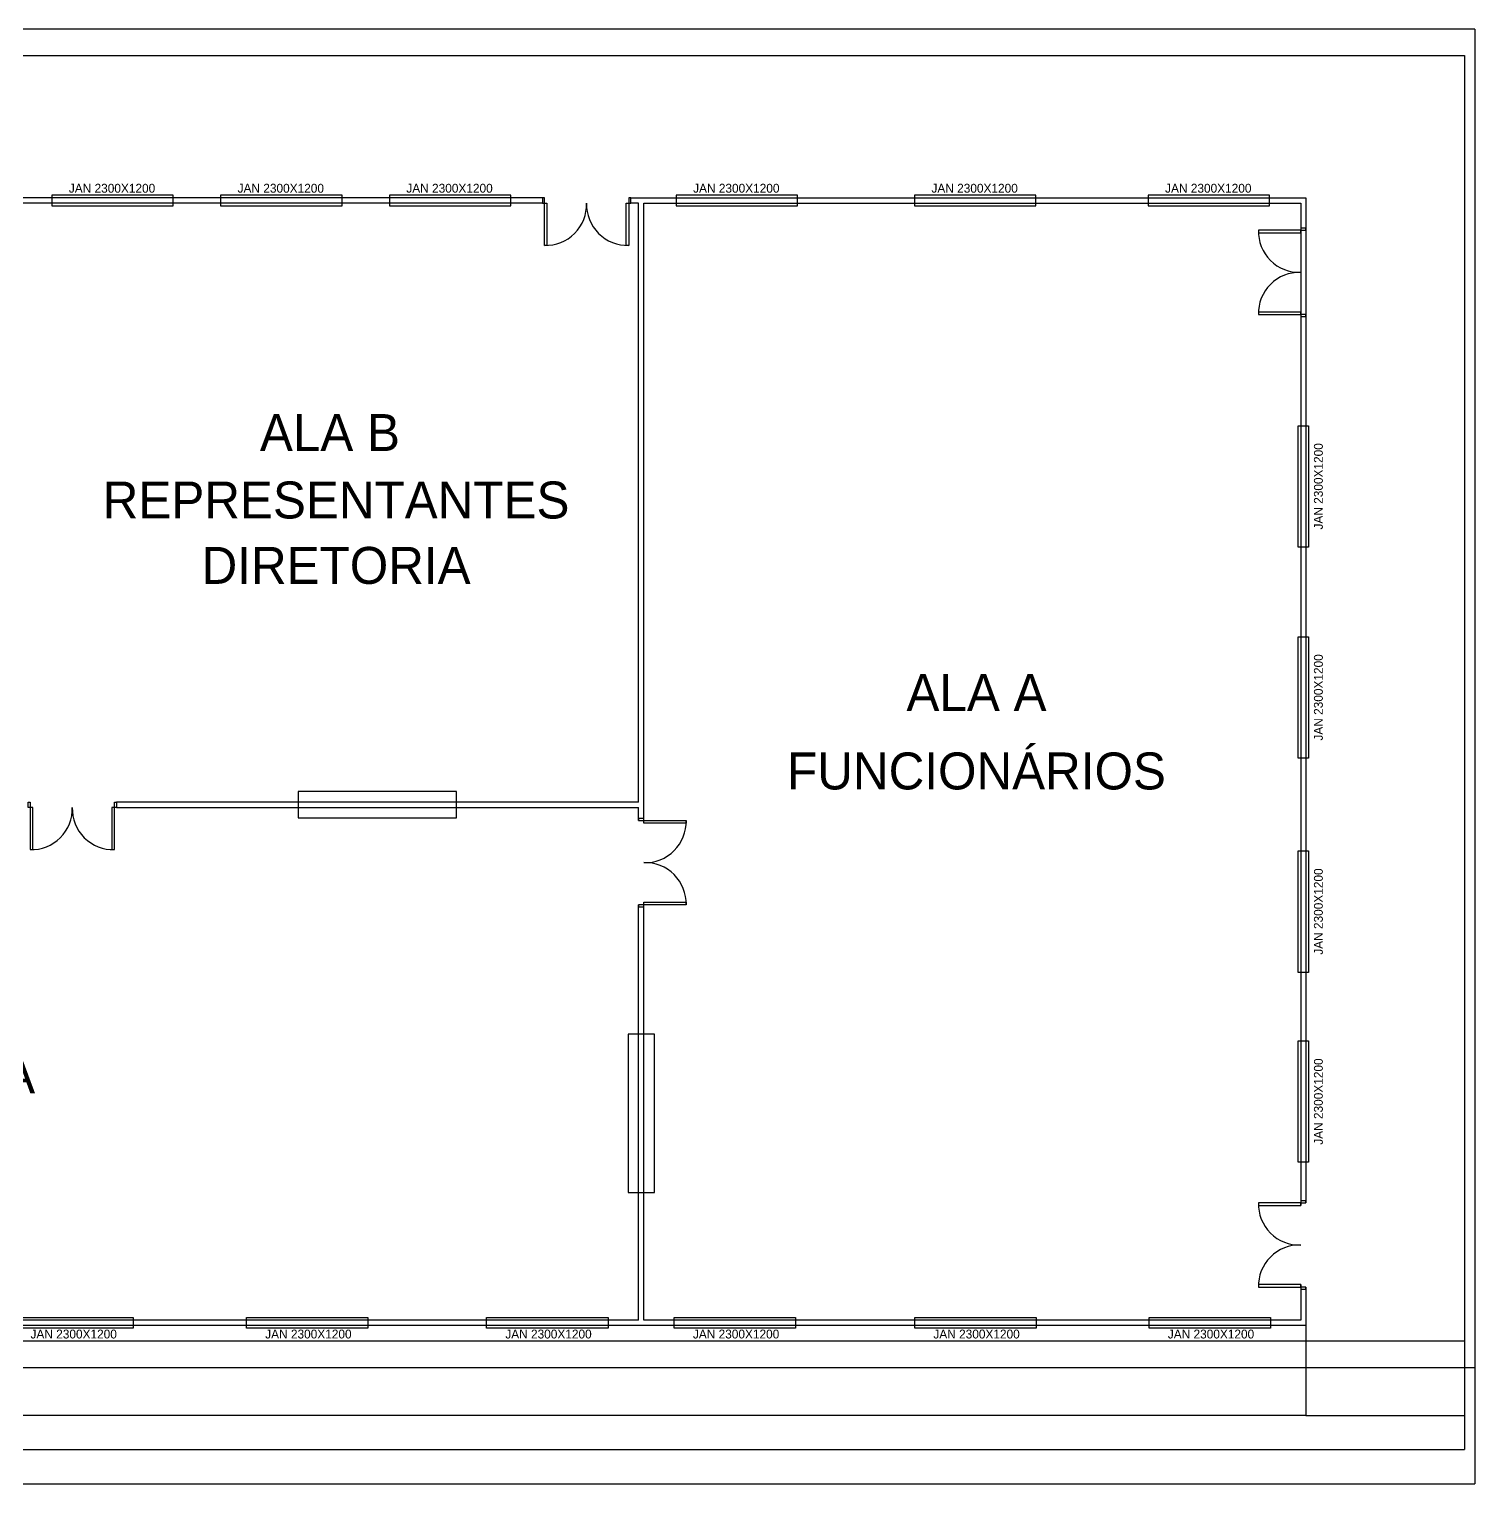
# Model space of a CAD drawing. Header units: millimetres. Extents: x -18806 to 201070, y -25046 to 92854.
# Drawn here: x 85781 to 113171, y 64984 to 92543 of the extents above; entities that cross this region are included whole.
import ezdxf
from ezdxf.enums import TextEntityAlignment as Align

# ---------------------------------------------------------------- set-up
doc = ezdxf.new("R2010")
doc.units = ezdxf.units.MM
doc.header["$LTSCALE"] = 50
doc.styles.add('1', font='stylu.ttf', dxfattribs={"width": 0.75, "height": 0.35})
doc.styles.add('2', font='stylu.ttf', dxfattribs={"height": 0.35})
doc.dimstyles.new('1', dxfattribs={"dimtxt": 0.2, "dimasz": 0.1, "dimexe": 0.1, "dimexo": 0.9, "dimgap": 0.1, "dimtad": 1, "dimzin": 0, "dimdsep": 46, "dimtxsty": '1', "dimsah": 1, "dimcen": -0.1, "dimclrt": 1, "dimadec": 0, "dimazin": 0, "dimtfac": 1, "dimtmove": 0, "dimatfit": 1, "dimfxl": 0, "dimtolj": 1, "dimtzin": 0, "dimarcsym": 0})

# ---------------------------------------------------------------- blocks, each defined once
blk = doc.blocks.new('*D148')
at = {"color": 0, "lineweight": -2}
for p, q in [((55900.80850625255, 67184.10221376408), (55900.80850625255, 64984.07884255012)), ((113170.8085062524, 67184.10221376408), (113170.8085062524, 64984.07884255012)), ((55901.00850625255, 64984.17884255012), (113170.6085062524, 64984.17884255012))]:
    blk.add_line(p, q, dxfattribs=at)
at = {"color": 0}
for points in [[(55901.00850625255, 64984.21217588345), (55901.00850625255, 64984.14550921679), (55900.80850625255, 64984.17884255012)], [(113170.6085062524, 64984.21217588345), (113170.6085062524, 64984.14550921679), (113170.8085062524, 64984.17884255012)]]:
    blk.add_solid(points, dxfattribs=at)
at = {"layer": 'Defpoints', "color": 0}
for p in [(55900.80850625255, 67185.00221376408), (113170.8085062524, 67185.00221376408), (113170.8085062524, 64984.17884255012)]:
    blk.add_point(p, dxfattribs=at)
at = {"color": 7, "insert": (84535.80850625246, 64984.46767856769), "char_height": 0.35, "attachment_point": 5, "style": '1'}
blk.add_mtext('\\A1;57270.00', dxfattribs=at)
blk = doc.blocks.new('*D149')
at = {"color": 0, "lineweight": -2}
for p, q in [((56100.80850625249, 67684.10221376408), (56100.80850625249, 65635.04462546263)), ((112970.8085062524, 67684.10221376408), (112970.8085062524, 65635.04462546263)), ((56101.00850625249, 65635.14462546264), (112970.6085062524, 65635.14462546264))]:
    blk.add_line(p, q, dxfattribs=at)
at = {"color": 0}
for points in [[(56101.00850625249, 65635.17795879598), (56101.00850625249, 65635.1112921293), (56100.80850625249, 65635.14462546264)], [(112970.6085062524, 65635.17795879598), (112970.6085062524, 65635.1112921293), (112970.8085062524, 65635.14462546264)]]:
    blk.add_solid(points, dxfattribs=at)
at = {"layer": 'Defpoints', "color": 0}
for p in [(56100.80850625249, 67685.00221376408), (112970.8085062524, 67685.00221376408), (112970.8085062524, 65635.14462546264)]:
    blk.add_point(p, dxfattribs=at)
at = {"color": 7, "insert": (84535.80850625243, 65635.4334614802), "char_height": 0.35, "attachment_point": 5, "style": '1'}
blk.add_mtext('\\A1;56870.00', dxfattribs=at)
blk = doc.blocks.new('*D150')
at = {"color": 0, "lineweight": -2}
for p, q in [((59100.80850625249, 67980.02730303151), (59100.80850625249, 66278.23863938903)), ((109970.8085062525, 67980.02730303151), (109970.8085062525, 66278.23863938903)), ((109970.6085062525, 66278.33863938904), (59101.00850625249, 66278.33863938904))]:
    blk.add_line(p, q, dxfattribs=at)
at = {"color": 0}
for points in [[(59101.00850625249, 66278.37197272238), (59101.00850625249, 66278.3053060557), (59100.80850625249, 66278.33863938904)], [(109970.6085062525, 66278.37197272238), (109970.6085062525, 66278.3053060557), (109970.8085062525, 66278.33863938904)]]:
    blk.add_solid(points, dxfattribs=at)
at = {"layer": 'Defpoints', "color": 0}
for p in [(59100.80850625249, 67980.92730303151), (109970.8085062525, 67980.92730303151), (59100.80850625249, 66278.33863938904)]:
    blk.add_point(p, dxfattribs=at)
at = {"color": 7, "insert": (84535.80850625249, 66278.62747540661), "char_height": 0.35, "attachment_point": 5, "style": '1'}
blk.add_mtext('\\A1;50870.00', dxfattribs=at)
blk = doc.blocks.new('*D152')
at = {"color": 0, "lineweight": -2}
for p, q in [((109970.8085062525, 67980.02730303151), (109970.8085062525, 66278.23863938903)), ((112970.8085062524, 67980.02730303151), (112970.8085062524, 66278.23863938903)), ((109971.0085062525, 66278.33863938904), (112970.6085062524, 66278.33863938904))]:
    blk.add_line(p, q, dxfattribs=at)
at = {"color": 0}
for points in [[(109971.0085062525, 66278.37197272238), (109971.0085062525, 66278.3053060557), (109970.8085062525, 66278.33863938904)], [(112970.6085062524, 66278.37197272238), (112970.6085062524, 66278.3053060557), (112970.8085062524, 66278.33863938904)]]:
    blk.add_solid(points, dxfattribs=at)
at = {"layer": 'Defpoints', "color": 0}
for p in [(109970.8085062525, 67980.92730303151), (112970.8085062524, 67980.92730303151), (112970.8085062524, 66278.33863938904)]:
    blk.add_point(p, dxfattribs=at)
at = {"color": 7, "insert": (111470.8085062524, 66278.6211979542), "char_height": 0.35, "attachment_point": 5, "style": '1'}
blk.add_mtext('\\A1;3000.00', dxfattribs=at)

msp = doc.modelspace()

# ---------------------------------------------------------------- linework, layer by layer
at = {"color": 6}
for p, q in [((113170.8085062524, 92543.00221376395), (55900.80850625243, 92543.00221376395)), ((113170.8085062524, 92543.00221376395), (113170.8085062524, 67185.00221376408)), ((113170.8085062524, 67185.00221376408), (55900.80850625255, 67185.00221376408))]:
    msp.add_line(p, q, dxfattribs=at)
at = {"color": 3}
for p, q in [((56100.80850625249, 92043.00221376395), (112970.8085062524, 92043.00221376395)), ((112970.8085062524, 92043.00221376395), (112970.8085062524, 67685.00221376408)), ((112970.8085062524, 67685.00221376408), (56100.80850625249, 67685.00221376408))]:
    msp.add_line(p, q, dxfattribs=at)
at = {"color": 5}
for p, q in [((95507.09015204088, 89346.16183107268), (77133.09015203983, 89346.16183107268)), ((97177.80850625242, 89346.16183107242), (109970.8085062524, 89346.16183107268)), ((109970.8085062524, 89346.16183107268), (109970.8085062525, 70308.91982545481)), ((95507.09015204088, 89246.16183107268), (82423.44932914582, 89246.16183107268)), ((97327.8085062524, 89246.16183107274), (97177.80850625242, 89246.16183107242)), ((97327.80850625246, 77899.00221376371), (97327.8085062524, 89246.16183107274)), ((97427.80850625248, 89246.16183107268), (109870.8085062525, 89246.16183107268)), ((97427.80850625254, 77503.2787450729), (97427.80850625248, 89246.16183107265)), ((109870.8085062525, 89246.16183107268), (109870.8085062525, 88683.75785135501)), ((109870.8085062525, 88943.00221376392), (109870.8085062526, 70258.91982545481)), ((97327.80850625246, 77899.00221376371), (87434.52686046319, 77899.00221376403)), ((87434.52686046319, 77799.00221376406), (97327.80850625246, 77799.0022137629)), ((97327.80850625246, 77553.27874507286), (97327.80850625246, 77799.0022137633)), ((97327.80850625258, 68085.00221376408), (97327.80850625246, 75953.27874507288)), ((97427.80850625254, 68085.00221376408), (97427.80850625248, 75917.91956796711)), ((110020.8085062524, 72421.99847210672), (110020.8085062524, 72042.94844248494)), ((109870.8085062526, 68758.91982545481), (109870.8085062526, 68085.00221376409)), ((109970.8085062525, 68708.91982545481), (109970.8085062525, 67985.00221376409)), ((97327.80850625246, 68085.00221376408), (71743.80850625246, 68085.00221376408)), ((109870.8085062526, 68085.00221376408), (97427.80850625248, 68085.00221376408)), ((96749.17313424757, 67985.00221376408), (71510.40905053158, 67985.00221376408)), ((109970.8085062525, 67985.00221376408), (96749.17313424757, 67985.00221376408))]:
    msp.add_line(p, q, dxfattribs=at)
at = {"color": 3}
for points in [[(86213.80850625163, 89396.16183107274), (86213.80850625163, 89196.16183107274), (88513.80850625165, 89196.16183107274), (88513.80850625165, 89396.16183107274)], [(89410.4493291463, 89396.16183107274), (89410.4493291463, 89196.16183107274), (91710.4493291463, 89196.16183107274), (91710.4493291463, 89396.16183107274)], [(92607.09015204085, 89396.16183107274), (92607.09015204085, 89196.16183107274), (94907.09015204085, 89196.16183107274), (94907.09015204085, 89396.16183107274)], [(98039.96310439092, 89396.16183107268), (98039.96310439092, 89196.16183107268), (100339.9631043909, 89196.16183107268), (100339.9631043909, 89396.16183107268)], [(102554.7937298466, 89396.16183107268), (102554.7937298466, 89196.16183107268), (104854.7937298466, 89196.16183107268), (104854.7937298466, 89396.16183107268)], [(106981.2172203762, 89396.16183107268), (106981.2172203762, 89196.16183107268), (109281.2172203762, 89196.16183107268), (109281.2172203762, 89396.16183107268)], [(110020.8085062524, 82729.4053262175), (109820.8085062524, 82729.4053262175), (109820.8085062524, 85029.4053262175), (110020.8085062524, 85029.4053262175)], [(110020.8085062524, 78731.0842424847), (109820.8085062524, 78731.0842424847), (109820.8085062524, 81031.0842424847), (110020.8085062524, 81031.0842424847)], [(110020.8085062524, 74674.46846347935), (109820.8085062524, 74674.46846347935), (109820.8085062524, 76974.46846347934), (110020.8085062524, 76974.46846347934)], [(110020.8085062524, 71080.15304144312), (109820.8085062524, 71080.15304144312), (109820.8085062524, 73380.15304144312), (110020.8085062524, 73380.15304144312)], [(87754.3923499663, 68135.00221376409), (87754.3923499663, 67935.00221376408), (85454.39234996635, 67935.00221376408), (85454.39234996635, 68135.00221376409)], [(92200.79752981436, 68135.00221376409), (92200.79752981436, 67935.00221376408), (89900.7975298144, 67935.00221376408), (89900.7975298144, 68135.00221376409)], [(96749.17313424757, 68135.00221376409), (96749.17313424757, 67935.00221376408), (94449.17313424761, 67935.00221376408), (94449.17313424761, 68135.00221376409)], [(100303.2440440936, 68135.00221376409), (100303.2440440936, 67935.00221376408), (98003.24404409363, 67935.00221376408), (98003.24404409363, 68135.00221376409)], [(104858.6519388022, 68135.00221376409), (104858.6519388022, 67935.00221376408), (102558.6519388023, 67935.00221376408), (102558.6519388023, 68135.00221376409)], [(109299.7500363232, 68135.00221376409), (109299.7500363232, 67935.00221376408), (106999.7500363232, 67935.00221376408), (106999.7500363232, 68135.00221376409)]]:
    msp.add_lwpolyline(points, close=True, dxfattribs=at)
at = {"color": 2}
for points in [[(95542.44932914664, 89346.1618310727), (95507.09015204088, 89346.1618310727), (95507.09015204088, 89246.16183107274), (95542.44932914664, 89246.16183107274)], [(97177.80850625242, 89346.16183107242), (97142.44932914666, 89346.16183107242), (97142.44932914666, 89246.16183107242), (97177.80850625242, 89246.16183107242)], [(95592.44932914665, 89246.16183107256), (95592.44932914665, 88446.16183107256), (95592.44932914665, 88446.16183107256), (95542.44932914664, 88446.16183107256), (95542.44932914664, 89246.16183107256)], [(97142.44932914666, 89246.16183107256), (97142.44932914666, 88446.16183107256), (97142.44932914666, 88446.16183107256), (97092.44932914665, 88446.16183107256), (97092.44932914665, 89246.16183107256)], [(109970.8085062524, 88733.75785135501), (109970.8085062524, 88769.11702846078), (109870.8085062525, 88769.11702846078), (109870.8085062525, 88733.75785135501)], [(109870.8085062524, 88733.75785135501), (109070.8085062524, 88733.75785135501), (109070.8085062524, 88733.75785135501), (109070.8085062524, 88683.75785135501), (109870.8085062524, 88683.75785135501)], [(109870.8085062524, 87183.75785135501), (109070.8085062524, 87183.75785135501), (109070.8085062524, 87183.75785135501), (109070.8085062524, 87133.75785135501), (109870.8085062524, 87133.75785135501)], [(109970.8085062524, 87098.39867424924), (109970.8085062524, 87133.75785135501), (109870.8085062525, 87133.75785135501), (109870.8085062525, 87098.39867424924)], [(85763.80850625165, 77899.00221376371), (85799.1676833574, 77899.00221376371), (85799.1676833574, 77799.00221376374), (85763.80850625165, 77799.00221376374)], [(85799.1676833574, 77799.00221376389), (85799.1676833574, 76999.00221376389), (85799.1676833574, 76999.00221376389), (85849.16768335742, 76999.00221376389), (85849.16768335742, 77799.00221376389)], [(87349.16768335742, 77799.00221376389), (87349.16768335742, 76999.00221376389), (87349.16768335742, 76999.00221376389), (87399.16768335743, 76999.00221376389), (87399.16768335743, 77799.00221376389)], [(87399.16768335743, 77899.00221376403), (87434.52686046319, 77899.00221376403), (87434.52686046319, 77799.00221376406), (87399.16768335743, 77799.00221376406)], [(97427.80850625248, 77553.27874507286), (97427.80850625248, 77588.63792217863), (97327.80850625252, 77588.63792217863), (97327.80850625252, 77553.27874507286)], [(97427.8085062526, 77553.27874507286), (98227.80850625255, 77553.27874507286), (98227.80850625255, 77553.27874507286), (98227.80850625255, 77503.2787450729), (97427.8085062526, 77503.2787450729)], [(97427.80850625248, 75917.91956796711), (97427.80850625248, 75953.27874507288), (97327.80850625252, 75953.27874507288), (97327.80850625252, 75917.91956796711)], [(97427.8085062526, 76003.27874507286), (98227.80850625255, 76003.27874507286), (98227.80850625255, 76003.27874507286), (98227.80850625255, 75953.27874507288), (97427.8085062526, 75953.27874507288)], [(109870.8085062524, 70308.91982545481), (109070.8085062524, 70308.91982545481), (109070.8085062524, 70308.91982545481), (109070.8085062524, 70258.91982545481), (109870.8085062524, 70258.91982545481)], [(109970.8085062524, 70308.91982545481), (109970.8085062524, 70344.27900256056), (109870.8085062525, 70344.27900256056), (109870.8085062525, 70308.91982545481)], [(109870.8085062524, 68758.91982545481), (109070.8085062524, 68758.91982545481), (109070.8085062524, 68758.91982545481), (109070.8085062524, 68708.91982545481), (109870.8085062524, 68708.91982545481)], [(109970.8085062524, 68673.56064834906), (109970.8085062524, 68708.91982545481), (109870.8085062525, 68708.91982545481), (109870.8085062525, 68673.56064834906)]]:
    msp.add_lwpolyline(points, close=True, dxfattribs=at)
at = {"color": 1}
for points in [[(93881.1676833578, 77599.00221376406), (93881.1676833578, 78099.00221376406), (90881.1676833578, 78099.00221376406), (90881.1676833578, 77599.00221376406)], [(97627.80850625252, 73501.4608908656), (97127.80850625252, 73501.4608908656), (97127.80850625252, 70501.4608908656), (97627.80850625252, 70501.46089086558)]]:
    msp.add_lwpolyline(points, close=True, dxfattribs=at)
at = {"color": 2}
for centre, radius, start, end in [((95567.44932914662, 89221.16183107256), 775.4031209635177, 268.1523897339836, 1.847610265806424), ((97117.44932914664, 89221.16183107253), 775.4031209635197, 178.1523897341936, 271.8476102660164), ((109845.8085062524, 88708.75785135501), 775.4031209635184, 178.1523897341936, 271.8476102660164), ((109845.8085062524, 87158.75785135501), 775.4031209635461, 88.15238973398358, 181.8476102658064), ((85824.16768335743, 77774.00221376386), 775.4031209635191, 268.1523897339836, 1.847610265806424), ((87374.16768335745, 77774.00221376389), 775.4031209635461, 178.1523897341936, 271.8476102660164), ((97452.80850625258, 77528.27874507286), 775.4031209635195, 268.1523897339836, 1.847610265806424), ((97452.80850625258, 75978.27874507288), 775.4031209635186, 358.1523897341936, 91.84761026601643), ((109845.8085062524, 70283.91982545481), 775.4031209635184, 178.1523897341936, 271.8476102660164), ((109845.8085062524, 68733.91982545481), 775.4031209635461, 88.15238973398358, 181.8476102658064)]:
    msp.add_arc(centre, radius, start, end, dxfattribs=at)

# ---------------------------------------------------------------- texts
at = {"color": 7, "style": '2'}
for s, height, p in [('JAN 2300X1200', 168, (87352.79244773513, 89444.15079727536)), ('JAN 2300X1200', 168, (90549.4332706298, 89444.15079727536)), ('JAN 2300X1200', 168, (93746.07409352435, 89444.15079727536)), ('JAN 2300X1200', 168, (99178.94704587442, 89444.1507972753)), ('JAN 2300X1200', 168, (103693.7776713301, 89444.1507972753)), ('JAN 2300X1200', 168, (108120.2011618597, 89444.1507972753)), ('ALA B', 700, (91480.53336949172, 84550.18951166811)), ('REPRESENTANTES', 700, (91597.08068273826, 83272.46989982208)), ('DIRETORIA', 700, (91597.08068273826, 82033.79222017433)), ('ALA A', 700, (103728.8323815751, 79625.58827295015)), ('FUNCIONÁRIOS', 700, (103728.8323815751, 78139.63910292034)), ('COZINHA', 700, (83789.25299397022, 72384.59407046178)), ('JAN 2300X1200', 168, (86626.04278018826, 67738.87953373605)), ('JAN 2300X1200', 168, (91072.44796003633, 67738.87953373605)), ('JAN 2300X1200', 168, (95620.82356446952, 67738.87953373605)), ('JAN 2300X1200', 168, (99174.89447431554, 67738.87953373605)), ('JAN 2300X1200', 168, (103730.3023690242, 67738.87953373605)), ('JAN 2300X1200', 168, (108171.4004665451, 67738.87953373605))]:
    msp.add_text(s, height=height, dxfattribs=at).set_placement(p, align=Align.CENTER)
for p in [(110289.5300461875, 83881.04904084606), (110289.5300461875, 79882.72795711327), (110289.5300461875, 75826.1121781079), (110289.5300461875, 72226.73202995164)]:
    msp.add_text('JAN 2300X1200', height=168, rotation=90, dxfattribs=at).set_placement(p, align=Align.CENTER)

# ---------------------------------------------------------------- dimensions: what is measured, and where the dimension line sits
at = {"color": 0}
for base, p1, p2, picture, middle in [((59100.80850625249, 66278.33863938904), (109970.8085062525, 67980.92730303151), (59100.80850625249, 67980.92730303151), '*D150', (84535.80850625249, 66278.62747540661)), ((112970.8085062524, 66278.33863938904), (109970.8085062525, 67980.92730303151), (112970.8085062524, 67980.92730303151), '*D152', (111470.8085062524, 66278.6211979542)), ((112970.8085062524, 65635.14462546264), (56100.80850625249, 67685.00221376408), (112970.8085062524, 67685.00221376408), '*D149', (84535.80850625243, 65635.4334614802)), ((113170.8085062524, 64984.17884255012), (55900.80850625255, 67185.00221376408), (113170.8085062524, 67185.00221376408), '*D148', (84535.80850625246, 64984.46767856769))]:
    dim = msp.add_linear_dim(base=base, p1=p1, p2=p2, dimstyle='1', override={"dimtxt": 0.36, "dimasz": 0.2, "dimcen": 0, "dimclrt": 7}, dxfattribs=at)
    dim.commit()
    dim.dimension.update_dxf_attribs({"geometry": picture, "text_midpoint": middle})

doc.saveas('drawing.dxf')
